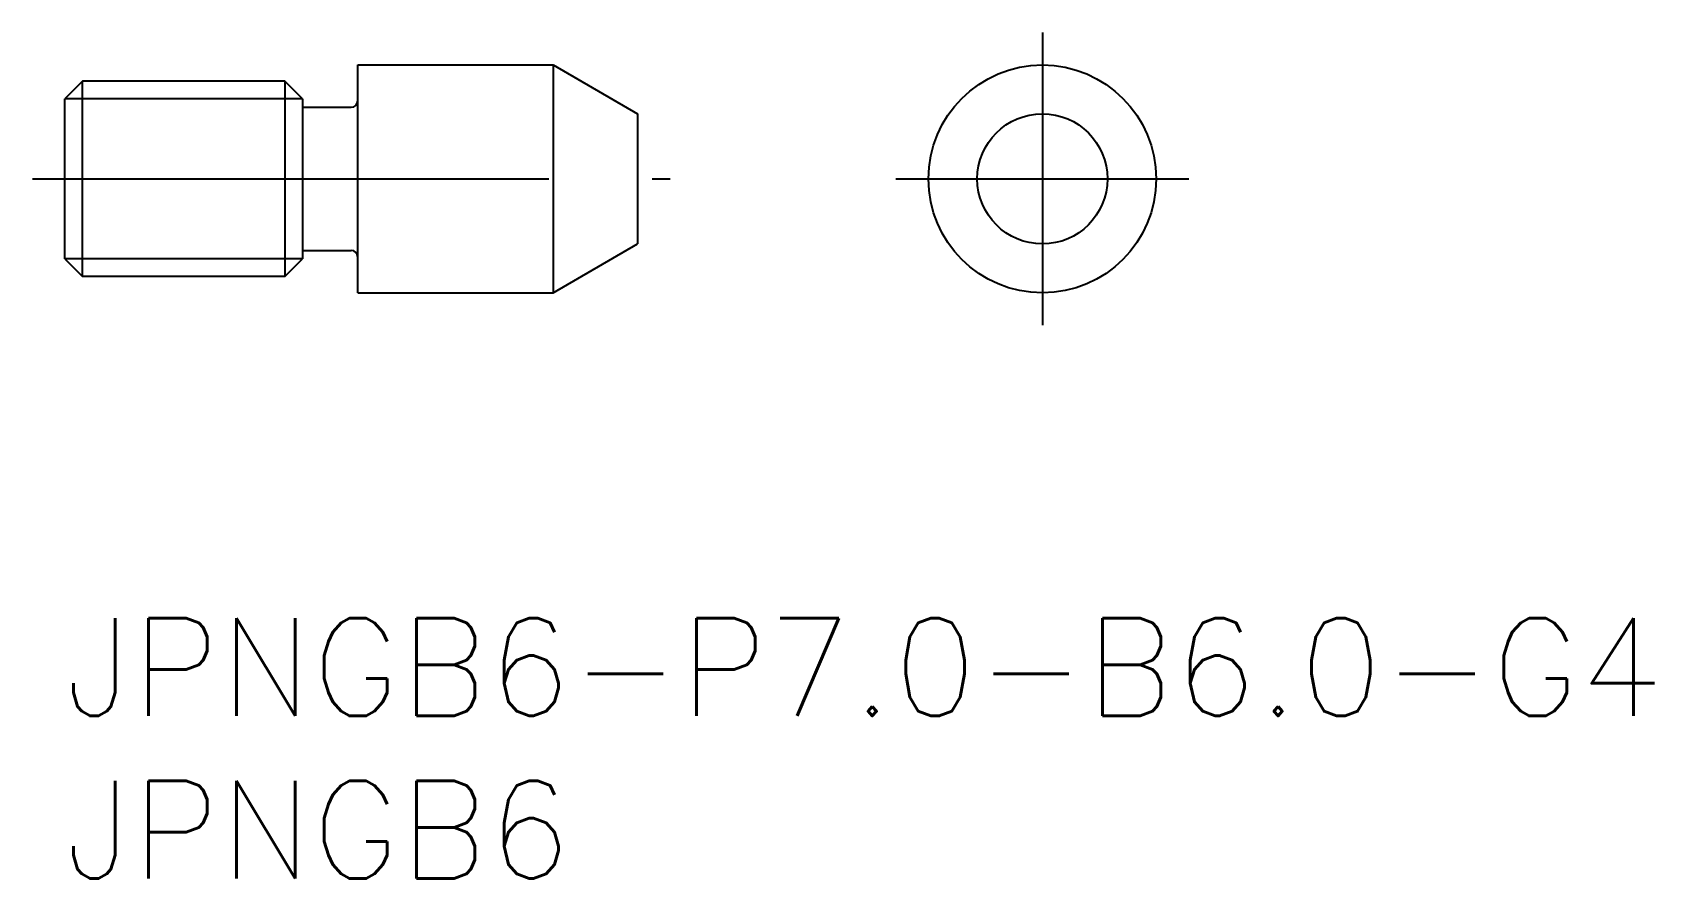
# Model space of a CAD drawing. Extents: x -1 to 48.9, y -8 to 18.
import ezdxf

# ---------------------------------------------------------------- set-up
doc = ezdxf.new("R2010")
doc.units = 0
doc.header["$LTSCALE"] = 0.5
doc.linetypes.add('CENTER', pattern=[50.8, 31.75, -6.35, 6.35, -6.35])
for name, color, linetype in [('MSM_CENTER', 1, 'CENTER'), ('MSM_CONTINUOUS', 7, 'CONTINUOUS'), ('MSM_NARROW', 5, 'CONTINUOUS'), ('MSM_PART_NUMBER', 7, 'CONTINUOUS')]:
    doc.layers.add(name, color=color, linetype=linetype)
doc.styles.get("Standard").update_dxf_attribs({"font": 'txt.shx', "height": 3, "bigfont": 'bigfont.shx'})

# ---------------------------------------------------------------- blocks, each defined once
blk = doc.blocks.new('*U2')
at = {"layer": 'MSM_PART_NUMBER'}
blk.add_text('JPNGB6-P7.0-B6.0-G4', height=3, dxfattribs=at).set_placement((0, -3))
blk = doc.blocks.new('*U3')
at = {"layer": 'MSM_PART_NUMBER'}
blk.add_text('JPNGB6', height=3, dxfattribs=at).set_placement((0, -8))

msp = doc.modelspace()

# ---------------------------------------------------------------- linework, layer by layer
at = {"layer": 'MSM_CENTER'}
for p, q in [((30.041, 18), (30.041, 9)), ((-1, 13.5), (18.598, 13.5)), ((25.541, 13.5), (34.541, 13.5))]:
    msp.add_line(p, q, dxfattribs=at)
at = {"layer": 'MSM_CONTINUOUS'}
for p, q in [((9, 17), (15, 17)), ((9, 10), (9, 17)), ((15, 17), (15, 10)), ((15, 17), (17.598, 15.5)), ((0.542, 16.5), (0, 15.958)), ((6.758, 16.5), (0.542, 16.5)), ((0.542, 10.5), (0.542, 16.5)), ((6.758, 16.5), (6.758, 10.5)), ((7.3, 15.958), (6.758, 16.5)), ((0, 11.041), (0, 15.958)), ((7.3, 15.958), (7.3, 11.041)), ((7.3, 15.7), (8.8, 15.7)), ((17.598, 15.5), (17.598, 11.5)), ((15, 10), (17.598, 11.5)), ((0, 11.041), (0.542, 10.5)), ((6.758, 10.5), (7.3, 11.041)), ((7.3, 11.3), (8.8, 11.3)), ((6.758, 10.5), (0.542, 10.5)), ((9, 10), (15, 10))]:
    msp.add_line(p, q, dxfattribs=at)
for radius in [3.5, 2]:
    msp.add_circle((30.041, 13.5), radius, dxfattribs=at)
for centre, start, end in [((8.8, 15.9), 270, 0), ((8.8, 11.1), 0, 90)]:
    msp.add_arc(centre, 0.2, start, end, dxfattribs=at)
at = {"layer": 'MSM_NARROW'}
for p, q in [((7.3, 15.958), (0, 15.958)), ((7.3, 11.041), (0, 11.041))]:
    msp.add_line(p, q, dxfattribs=at)

# ---------------------------------------------------------------- block references
at = {"layer": 'MSM_CONTINUOUS'}
for name in ['*U2', '*U3']:
    msp.add_blockref(name, (0, 0), dxfattribs=at)

doc.saveas('drawing.dxf')
